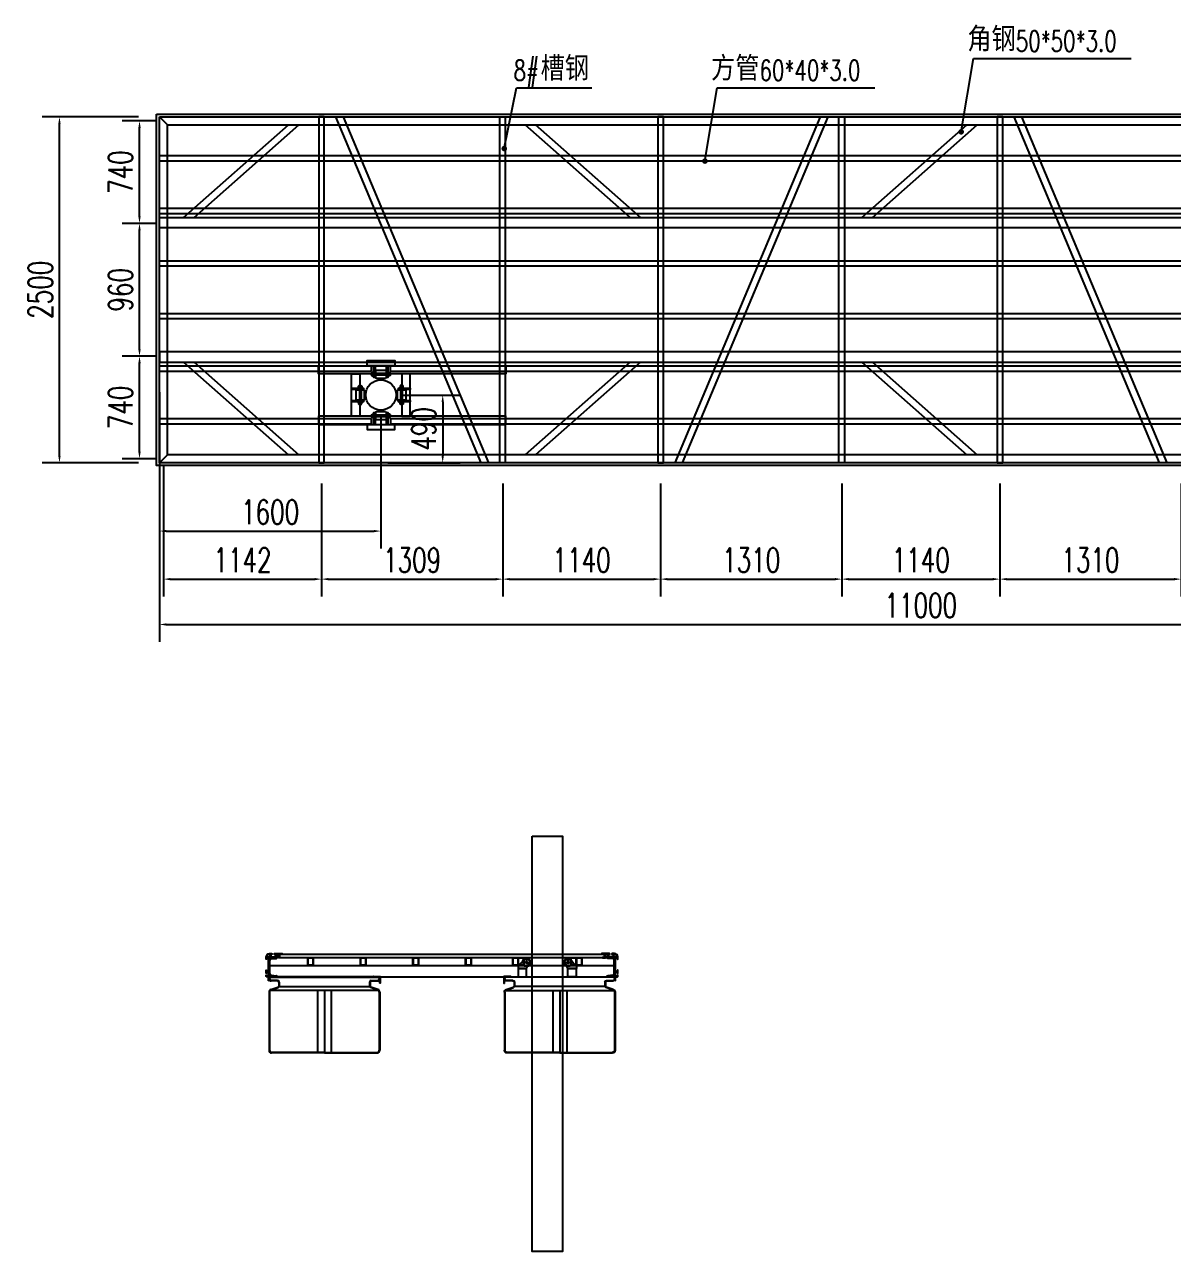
# Model space of a CAD drawing. Header units: millimetres. Extents: x 20612 to 122804, y 29227 to 156976.
# Drawn here: x 102089 to 110381, y 66929 to 75792 of the extents above; entities that cross this region are included whole.
import ezdxf

# ---------------------------------------------------------------- set-up
doc = ezdxf.new("R2010")
doc.units = ezdxf.units.MM
doc.header["$LTSCALE"] = 1000
doc.linetypes.add('ACAD_ISO03W100', pattern=[30, 12, -18])
for name, color, linetype in [('00-HATCH(填充)', 250, 'Continuous'), ('DIM_LEAD', 3, 'Continuous'), ('PUB_TEXT', 7, 'Continuous'), ('W-FLOAT_BOWL浮筒', 253, 'Continuous'), ('W-MOUNTING固定方式', 5, 'Continuous'), ('W-STEEL_FRAME钢架', 3, 'Continuous'), ('W-STEEL_KEEL钢龙骨', 5, 'Continuous'), ('W-WOOD_FLOOR木地板', 30, 'Continuous')]:
    doc.layers.add(name, color=color, linetype=linetype)
doc.styles.add('_TCH_DIM', font='SIMPLEX.shx', dxfattribs={"bigfont": 'hztxt.shx'})
doc.styles.add('STANDARD_T3', font='simplex.shx', dxfattribs={"width": 0.7, "bigfont": 'hztxt.shx'})
doc.dimstyles.new('W&&50', dxfattribs={"dimtxt": 175, "dimasz": 50, "dimexe": 125, "dimexo": 150, "dimgap": 50, "dimtad": 1, "dimdec": 0, "dimzin": 0, "dimdsep": 46, "dimtxsty": 'STANDARD_T3', "dimcen": 0.09, "dimclrd": 1, "dimclre": 1, "dimclrt": 7, "dimazin": 2, "dimtfac": 1, "dimtdec": 0, "dimtix": 1, "dimtmove": 2, "dimatfit": 3, "dimfxl": 0, "dimtolj": 1, "dimtzin": 0, "dimarcsym": 0})

# ---------------------------------------------------------------- blocks, each defined once
blk = doc.blocks.new('*D88')
at = {"color": 1, "lineweight": -2, "transparency": 16777216}
for p, q in [((102912.8, 75125.6), (102216.3, 75125.6)), ((102341.3, 72675.6), (102341.3, 75075.6)), ((102912.8, 72625.6), (102216.3, 72625.6))]:
    blk.add_line(p, q, dxfattribs=at)
at = {"color": 1, "transparency": 16777216}
for points in [[(102333, 75075.6), (102349.7, 75075.6), (102341.3, 75125.6)], [(102333, 72675.6), (102349.7, 72675.6), (102341.3, 72625.6)]]:
    blk.add_solid(points, dxfattribs=at)
at = {"layer": 'Defpoints', "color": 0, "transparency": 16777216}
for p in [(102341.3, 75125.6), (103062.8, 75125.6), (103062.8, 72625.6)]:
    blk.add_point(p, dxfattribs=at)
at = {"color": 7, "transparency": 16777216, "insert": (102203.8, 73875.6), "char_height": 175, "attachment_point": 5, "rotation": 90, "style": 'STANDARD_T3'}
blk.add_mtext('\\A1;2500', dxfattribs=at)
blk = doc.blocks.new('*D89')
at = {"color": 1, "lineweight": -2, "transparency": 16777216}
for p, q in [((103062.8, 72475.6), (103062.8, 71333)), ((114062.8, 72475.6), (114062.8, 71333)), ((103112.8, 71458), (114012.8, 71458))]:
    blk.add_line(p, q, dxfattribs=at)
at = {"color": 1, "transparency": 16777216}
for points in [[(103112.8, 71466.3), (103112.8, 71449.7), (103062.8, 71458)], [(114012.8, 71466.3), (114012.8, 71449.7), (114062.8, 71458)]]:
    blk.add_solid(points, dxfattribs=at)
at = {"layer": 'Defpoints', "color": 0, "transparency": 16777216}
for p in [(103062.8, 72625.6), (114062.8, 72625.6), (114062.8, 71458)]:
    blk.add_point(p, dxfattribs=at)
at = {"color": 7, "transparency": 16777216, "insert": (108562.8, 71595.5), "char_height": 175, "attachment_point": 5, "style": 'STANDARD_T3'}
blk.add_mtext('\\A1;11000', dxfattribs=at)
blk = doc.blocks.new('*D90')
at = {"color": 1, "lineweight": -2, "transparency": 16777216}
for p, q in [((103092.8, 72600.6), (103092.8, 71660.5)), ((104234.3, 72475.9), (104234.3, 71660.5)), ((103142.8, 71785.5), (104184.3, 71785.5))]:
    blk.add_line(p, q, dxfattribs=at)
at = {"color": 1, "transparency": 16777216}
for points in [[(103142.8, 71793.8), (103142.8, 71777.2), (103092.8, 71785.5)], [(104184.3, 71793.8), (104184.3, 71777.2), (104234.3, 71785.5)]]:
    blk.add_solid(points, dxfattribs=at)
at = {"layer": 'Defpoints', "color": 0, "transparency": 16777216}
for p in [(103092.8, 72750.6), (104234.3, 72625.9), (104234.3, 71785.5)]:
    blk.add_point(p, dxfattribs=at)
at = {"color": 7, "transparency": 16777216, "insert": (103663.5, 71923), "char_height": 175, "attachment_point": 5, "style": 'STANDARD_T3'}
blk.add_mtext('\\A1;1142', dxfattribs=at)
blk = doc.blocks.new('*D91')
at = {"color": 1, "lineweight": -2, "transparency": 16777216}
for p, q in [((104234.3, 72475.9), (104234.3, 71660.5)), ((105542.8, 72475.9), (105542.8, 71660.5)), ((104284.3, 71785.5), (105492.8, 71785.5))]:
    blk.add_line(p, q, dxfattribs=at)
at = {"color": 1, "transparency": 16777216}
for points in [[(104284.3, 71793.8), (104284.3, 71777.2), (104234.3, 71785.5)], [(105492.8, 71793.8), (105492.8, 71777.2), (105542.8, 71785.5)]]:
    blk.add_solid(points, dxfattribs=at)
at = {"layer": 'Defpoints', "color": 0, "transparency": 16777216}
for p in [(104234.3, 72625.9), (105542.8, 72625.9), (105542.8, 71785.5)]:
    blk.add_point(p, dxfattribs=at)
at = {"color": 7, "transparency": 16777216, "insert": (104888.5, 71923), "char_height": 175, "attachment_point": 5, "style": 'STANDARD_T3'}
blk.add_mtext('\\A1;1309', dxfattribs=at)
blk = doc.blocks.new('*D92')
at = {"color": 1, "lineweight": -2, "transparency": 16777216}
for p, q in [((105542.8, 72475.9), (105542.8, 71660.5)), ((106682.8, 72475.9), (106682.8, 71660.5)), ((105592.8, 71785.5), (106632.8, 71785.5))]:
    blk.add_line(p, q, dxfattribs=at)
at = {"color": 1, "transparency": 16777216}
for points in [[(105592.8, 71793.8), (105592.8, 71777.2), (105542.8, 71785.5)], [(106632.8, 71793.8), (106632.8, 71777.2), (106682.8, 71785.5)]]:
    blk.add_solid(points, dxfattribs=at)
at = {"layer": 'Defpoints', "color": 0, "transparency": 16777216}
for p in [(105542.8, 72625.9), (106682.8, 72625.9), (106682.8, 71785.5)]:
    blk.add_point(p, dxfattribs=at)
at = {"color": 7, "transparency": 16777216, "insert": (106112.8, 71923), "char_height": 175, "attachment_point": 5, "style": 'STANDARD_T3'}
blk.add_mtext('\\A1;1140', dxfattribs=at)
blk = doc.blocks.new('*D93')
at = {"color": 1, "lineweight": -2, "transparency": 16777216}
for p, q in [((106682.8, 72475.9), (106682.8, 71660.5)), ((107992.8, 72475.9), (107992.8, 71660.5)), ((106732.8, 71785.5), (107942.8, 71785.5))]:
    blk.add_line(p, q, dxfattribs=at)
at = {"color": 1, "transparency": 16777216}
for points in [[(106732.8, 71793.8), (106732.8, 71777.2), (106682.8, 71785.5)], [(107942.8, 71793.8), (107942.8, 71777.2), (107992.8, 71785.5)]]:
    blk.add_solid(points, dxfattribs=at)
at = {"layer": 'Defpoints', "color": 0, "transparency": 16777216}
for p in [(106682.8, 72625.9), (107992.8, 72625.9), (107992.8, 71785.5)]:
    blk.add_point(p, dxfattribs=at)
at = {"color": 7, "transparency": 16777216, "insert": (107337.8, 71923), "char_height": 175, "attachment_point": 5, "style": 'STANDARD_T3'}
blk.add_mtext('\\A1;1310', dxfattribs=at)
blk = doc.blocks.new('*D94')
at = {"color": 1, "lineweight": -2, "transparency": 16777216}
for p, q in [((107992.8, 72475.9), (107992.8, 71660.5)), ((109132.8, 72475.9), (109132.8, 71660.5)), ((108042.8, 71785.5), (109082.8, 71785.5))]:
    blk.add_line(p, q, dxfattribs=at)
at = {"color": 1, "transparency": 16777216}
for points in [[(108042.8, 71793.8), (108042.8, 71777.2), (107992.8, 71785.5)], [(109082.8, 71793.8), (109082.8, 71777.2), (109132.8, 71785.5)]]:
    blk.add_solid(points, dxfattribs=at)
at = {"layer": 'Defpoints', "color": 0, "transparency": 16777216}
for p in [(107992.8, 72625.9), (109132.8, 72625.9), (109132.8, 71785.5)]:
    blk.add_point(p, dxfattribs=at)
at = {"color": 7, "transparency": 16777216, "insert": (108562.8, 71923), "char_height": 175, "attachment_point": 5, "style": 'STANDARD_T3'}
blk.add_mtext('\\A1;1140', dxfattribs=at)
blk = doc.blocks.new('*D95')
at = {"color": 1, "lineweight": -2, "transparency": 16777216}
for p, q in [((109132.8, 72475.9), (109132.8, 71660.5)), ((110442.8, 72475.9), (110442.8, 71660.5)), ((109182.8, 71785.5), (110392.8, 71785.5))]:
    blk.add_line(p, q, dxfattribs=at)
at = {"color": 1, "transparency": 16777216}
for points in [[(109182.8, 71793.8), (109182.8, 71777.2), (109132.8, 71785.5)], [(110392.8, 71793.8), (110392.8, 71777.2), (110442.8, 71785.5)]]:
    blk.add_solid(points, dxfattribs=at)
at = {"layer": 'Defpoints', "color": 0, "transparency": 16777216}
for p in [(109132.8, 72625.9), (110442.8, 72625.9), (110442.8, 71785.5)]:
    blk.add_point(p, dxfattribs=at)
at = {"color": 7, "transparency": 16777216, "insert": (109787.8, 71923), "char_height": 175, "attachment_point": 5, "style": 'STANDARD_T3'}
blk.add_mtext('\\A1;1310', dxfattribs=at)
blk = doc.blocks.new('*D99')
at = {"color": 1, "lineweight": -2, "transparency": 16777216}
for p, q in [((103037.8, 73395.6), (102794.5, 73395.6)), ((102919.5, 72705.6), (102919.5, 73345.6)), ((103037.8, 72655.6), (102794.5, 72655.6))]:
    blk.add_line(p, q, dxfattribs=at)
at = {"color": 1, "transparency": 16777216}
for points in [[(102911.1, 73345.6), (102927.8, 73345.6), (102919.5, 73395.6)], [(102911.1, 72705.6), (102927.8, 72705.6), (102919.5, 72655.6)]]:
    blk.add_solid(points, dxfattribs=at)
at = {"layer": 'Defpoints', "color": 0, "transparency": 16777216}
for p in [(102919.5, 73395.6), (103187.8, 73395.6), (103187.8, 72655.6)]:
    blk.add_point(p, dxfattribs=at)
at = {"color": 7, "transparency": 16777216, "insert": (102782, 73025.6), "char_height": 175, "attachment_point": 5, "rotation": 90, "style": 'STANDARD_T3'}
blk.add_mtext('\\A1;740', dxfattribs=at)
blk = doc.blocks.new('*D100')
at = {"color": 1, "lineweight": -2, "transparency": 16777216}
for p, q in [((103037.8, 74355.6), (102794.5, 74355.6)), ((102919.5, 73445.6), (102919.5, 74305.6)), ((103037.8, 73395.6), (102794.5, 73395.6))]:
    blk.add_line(p, q, dxfattribs=at)
at = {"color": 1, "transparency": 16777216}
for points in [[(102911.1, 74305.6), (102927.8, 74305.6), (102919.5, 74355.6)], [(102911.1, 73445.6), (102927.8, 73445.6), (102919.5, 73395.6)]]:
    blk.add_solid(points, dxfattribs=at)
at = {"layer": 'Defpoints', "color": 0, "transparency": 16777216}
for p in [(102919.5, 74355.6), (103187.8, 74355.6), (103187.8, 73395.6)]:
    blk.add_point(p, dxfattribs=at)
at = {"color": 7, "transparency": 16777216, "insert": (102782, 73875.6), "char_height": 175, "attachment_point": 5, "rotation": 90, "style": 'STANDARD_T3'}
blk.add_mtext('\\A1;960', dxfattribs=at)
blk = doc.blocks.new('*D101')
at = {"color": 1, "lineweight": -2, "transparency": 16777216}
for p, q in [((103037.8, 75095.6), (102794.5, 75095.6)), ((102919.5, 74405.6), (102919.5, 75045.6)), ((103037.8, 74355.6), (102794.5, 74355.6))]:
    blk.add_line(p, q, dxfattribs=at)
at = {"color": 1, "transparency": 16777216}
for points in [[(102911.1, 75045.6), (102927.8, 75045.6), (102919.5, 75095.6)], [(102911.1, 74405.6), (102927.8, 74405.6), (102919.5, 74355.6)]]:
    blk.add_solid(points, dxfattribs=at)
at = {"layer": 'Defpoints', "color": 0, "transparency": 16777216}
for p in [(102919.5, 75095.6), (103187.8, 75095.6), (103187.8, 74355.6)]:
    blk.add_point(p, dxfattribs=at)
at = {"color": 7, "transparency": 16777216, "insert": (102782, 74725.6), "char_height": 175, "attachment_point": 5, "rotation": 90, "style": 'STANDARD_T3'}
blk.add_mtext('\\A1;740', dxfattribs=at)
blk = doc.blocks.new('*D102')
at = {"color": 1, "lineweight": -2, "transparency": 16777216}
for p, q in [((103062.8, 73135.6), (103062.8, 72007.7)), ((104662.8, 72965.6), (104662.8, 72007.7)), ((103112.8, 72132.7), (104612.8, 72132.7))]:
    blk.add_line(p, q, dxfattribs=at)
at = {"color": 1, "transparency": 16777216}
for points in [[(103112.8, 72141.1), (103112.8, 72124.4), (103062.8, 72132.7)], [(104612.8, 72141.1), (104612.8, 72124.4), (104662.8, 72132.7)]]:
    blk.add_solid(points, dxfattribs=at)
at = {"layer": 'Defpoints', "color": 0, "transparency": 16777216}
for p in [(103062.8, 73285.6), (104662.8, 73115.6), (104662.8, 72132.7)]:
    blk.add_point(p, dxfattribs=at)
at = {"color": 7, "transparency": 16777216, "insert": (103862.8, 72270.2), "char_height": 175, "attachment_point": 5, "style": 'STANDARD_T3'}
blk.add_mtext('\\A1;1600', dxfattribs=at)
blk = doc.blocks.new('*D103')
at = {"color": 1, "lineweight": -2, "transparency": 16777216}
for p, q in [((104812.8, 73115.6), (105234.5, 73115.6)), ((105109.5, 73065.6), (105109.5, 72675.6)), ((104712.8, 72625.6), (105234.5, 72625.6))]:
    blk.add_line(p, q, dxfattribs=at)
at = {"color": 1, "transparency": 16777216}
for points in [[(105101.2, 73065.6), (105117.8, 73065.6), (105109.5, 73115.6)], [(105101.2, 72675.6), (105117.8, 72675.6), (105109.5, 72625.6)]]:
    blk.add_solid(points, dxfattribs=at)
at = {"layer": 'Defpoints', "color": 0, "transparency": 16777216}
for p in [(104662.8, 73115.6), (104562.8, 72625.6), (105109.5, 72625.6)]:
    blk.add_point(p, dxfattribs=at)
at = {"color": 7, "transparency": 16777216, "insert": (104972, 72870.6), "char_height": 175, "attachment_point": 5, "rotation": 90, "style": 'STANDARD_T3'}
blk.add_mtext('\\A1;490', dxfattribs=at)
blk = doc.blocks.new('$槽钢$00000006')
for p, q in [((-29, 70, 0), (29, 70, 0)), ((-29, -70, 0), (-29, 70, 0)), ((-23, -49.3, 0), (-23, 49.6, 0)), ((-14.4, 58.8, 0), (24.2, 62.6, 0)), ((29, 70, 0), (29, 67.4, 0)), ((-29, -70, 0), (29, -70, 0)), ((-14.4, -58.8, 0), (24.2, -62.6, 0)), ((29, -70, 0), (29, -67.4, 0))]:
    blk.add_line(p, q)
for centre, radius, start, end in [((-13.5, 49.3, 0), 9.5, 95.71059, 180), ((24.2, 67.4, 0), 4.75, 270, 0), ((-13.5, -49.3, 0), 9.5, 180, 264.28941), ((24.2, -67.4, 0), 4.75, 0, 90)]:
    blk.add_arc(centre, radius, start, end)
blk = doc.blocks.new('$matou$00000094')
at = {"linetype": 'ByBlock', "lineweight": 0, "ltscale": 0.5}
for p, q in [((-48.9, 98.9, 0), (-48.6, 98.5, 0)), ((-48.3, 98.5, 0), (-48, 98.9, 0)), ((-47.8, 99, 0), (-47, 99, 0)), ((-46.9, 98.9, 0), (-46.6, 98.5, 0)), ((-46.3, 98.5, 0), (-46, 98.9, 0)), ((-45.8, 99, 0), (-45, 99, 0)), ((-44.9, 98.9, 0), (-44.6, 98.5, 0)), ((-44.3, 98.5, 0), (-44, 98.9, 0)), ((-43.8, 99, 0), (-43, 99, 0)), ((-42.9, 98.9, 0), (-42.6, 98.5, 0)), ((-42.3, 98.5, 0), (-42, 98.9, 0)), ((-41.8, 99, 0), (-41, 99, 0)), ((-40.9, 98.9, 0), (-40.6, 98.5, 0)), ((-40.3, 98.5, 0), (-40, 98.9, 0)), ((-39.8, 99, 0), (-39, 99, 0)), ((-38.9, 98.9, 0), (-38.6, 98.5, 0)), ((-38.3, 98.5, 0), (-38, 98.9, 0)), ((-37.8, 99, 0), (-37, 99, 0)), ((-36.9, 98.9, 0), (-36.6, 98.5, 0)), ((-36.3, 98.5, 0), (-36, 98.9, 0)), ((-35.8, 99, 0), (-35, 99, 0)), ((-34.9, 98.9, 0), (-34.6, 98.5, 0)), ((-34.3, 98.5, 0), (-34, 98.9, 0))]:
    blk.add_line(p, q, dxfattribs=at)
at = {"elevation": 0}
blk.add_lwpolyline([(42.5, -99), (42.5, -69), (55.5, -69, 0.414214), (58.5, -66), (58.5, -57), (58, -57, 0.414214), (55, -60), (55, -65), (42.5, -65), (42.5, -36), (55, -36), (55, -41, 0.414214), (58, -44), (58.5, -44), (58.5, -22), (58, -22, 0.414214), (55, -25), (55, -32), (42.5, -32), (42.5, 71), (54.5, 71), (54.5, 61, 0.414214), (57.5, 58), (58.5, 58), (58.5, 76, 0.414214), (35.5, 99), (24.5, 99, 0.163967), (16, 96.5), (16, 94), (25.5, 94), (25.5, 76), (-9, 76), (-9, 94), (1, 94), (1, 96.5, 0.220208), (-4.5, 99), (-50.9, 99, 0.18195), (-58.5, 95.5), (-58.5, 95.2), (-34.5, 95.2), (-34.5, 71.2), (-53.5, 71.2), (-53.5, 70.2, 0.414214), (-50.5, 67.2), (-33, 67.2, 0.414214), (-30.5, 69.7), (-30.5, 71), (36, 71, -0.414214), (39, 68), (39, -95), (41, -99), (42.5, -99)], format="xyb", close=True, dxfattribs=at)
blk.add_lwpolyline([(-12.5, 76), (-30.5, 76), (-30.5, 94), (-12.5, 94)], close=True, dxfattribs=at)
blk.add_lwpolyline([(54.5, 76), (32.5, 76, -0.414518), (30.5, 78), (30.5, 95), (35.5, 95, -0.414214), (54.5, 76)], format="xyb", dxfattribs=at)
at = {"linetype": 'ByBlock', "lineweight": 0, "ltscale": 0.5}
for centre, start, end in [((-49, 98.8, 0), 45, 90), ((-48.4, 98.6, 0), 225, 315), ((-47.8, 98.8, 0), 90, 135), ((-47, 98.8, 0), 45, 90), ((-46.4, 98.6, 0), 225, 315), ((-45.8, 98.8, 0), 90, 135), ((-45, 98.8, 0), 45, 90), ((-44.4, 98.6, 0), 225, 315), ((-43.8, 98.8, 0), 90, 135), ((-43, 98.8, 0), 45, 90), ((-42.4, 98.6, 0), 225, 315), ((-41.8, 98.8, 0), 90, 135), ((-41, 98.8, 0), 45, 90), ((-40.4, 98.6, 0), 225, 315), ((-39.8, 98.8, 0), 90, 135), ((-39, 98.8, 0), 45, 90), ((-38.4, 98.6, 0), 225, 315), ((-37.8, 98.8, 0), 90, 135), ((-37, 98.8, 0), 45, 90), ((-36.4, 98.6, 0), 225, 315), ((-35.8, 98.8, 0), 90, 135), ((-35, 98.8, 0), 45, 90), ((-34.4, 98.6, 0), 225, 315), ((-33.8, 98.8, 0), 90, 135)]:
    blk.add_arc(centre, 0.2, start, end, dxfattribs=at)
blk = doc.blocks.new('$matou$00000044')
h = blk.add_hatch()
h.set_pattern_fill('ANSI34', color=256)
h.set_pattern_definition([(45, (-7821.324, -27793.663), (-6.735192, 6.735192), []), (45, (-7819.079, -27793.663), (-6.735192, 6.735192), []), (45, (-7816.834, -27793.663), (-6.735192, 6.735192), []), (45, (-7814.589, -27793.663), (-6.735192, 6.735192), [])])
edge = h.paths.add_edge_path()
edge.add_line((25, 25), (25, -25))
edge.add_line((25, -25), (-25, -25))
edge.add_arc((-22, -25), 3, 90, 180, ccw=False)
edge.add_line((-22, -22), (22, -22))
edge.add_line((22, -22), (22, 22))
edge.add_arc((25, 22), 3, 90, 180, ccw=False)
at = {"elevation": 0}
blk.add_lwpolyline([(25, 25), (25, 25), (25, -25), (-25, -25), (-25, -25, -0.414214), (-22, -22), (22, -22), (22, 22, -0.414214)], format="xyb", close=True, dxfattribs=at)
blk = doc.blocks.new('$matou$00000066')
for p, q in [((400, 275), (-400, 275)), ((-400, 275), (-400, 260)), ((-386.4, 271), (386.4, 271)), ((400, 275), (400, 260)), ((-386.6, 182.8), (-335.4, 200.6)), ((-338, 249), (-386.4, 249)), ((-385.9, 178.8), (-334.1, 196.9)), ((-338, 245), (-385, 245)), ((-330, 237), (-330, 208.2)), ((-326.3, 205.3), (326.3, 205.3)), ((-326, 237), (-326, 208.2)), ((326, 237), (326, 208.2)), ((330, 237), (330, 208.2)), ((385.9, 178.8), (334.1, 196.9)), ((386.6, 182.8), (335.4, 200.6)), ((338, 249), (386.4, 249)), ((338, 245), (385, 245)), ((-400, 163.9), (-400, -256)), ((-396, 164.7), (-396, -256)), ((390.7, 176.1), (-390.7, 176.1)), ((-50, 176.1), (-50, -271)), ((0, 176.1), (0, -271)), ((0, 176.1), (0, -271)), ((50, 176.1), (50, -271)), ((396, 164.7), (396, -256)), ((400, 163.9), (400, -256)), ((0, -271), (-381, -271)), ((0, -275), (-381, -275)), ((0, -271), (381, -271)), ((0, -275), (381, -275))]:
    blk.add_line(p, q)
for centre, radius, start, end in [((-386.4, 260), 11, 90, 270), ((386.4, 260), 11, 270, 90), ((-385, 260), 15, 180, 270), ((-380, 163.9), 20, 109.17979, 180), ((-381, 164.7), 15, 109.17979, 180), ((-338, 237), 12, 0, 90), ((-338, 237), 8, 0, 90), ((-338, 208.2), 8, 289.17979, 0), ((-338, 208.2), 12, 289.17979, 0), ((338, 237), 12, 90, 180), ((338, 208.2), 12, 180, 250.82021), ((338, 237), 8, 90, 180), ((338, 208.2), 8, 180, 250.82021), ((385, 260), 15, 270, 0), ((381, 164.7), 15, 0, 70.82021), ((380, 163.9), 20, 0, 70.82021), ((-381, -256), 19, 180, 270), ((-381, -256), 15, 180, 270), ((381, -256), 19, 270, 0), ((381, -256), 15, 270, 0)]:
    blk.add_arc(centre, radius, start, end)

msp = doc.modelspace()

# ---------------------------------------------------------------- linework, layer by layer
at = {"color": 4}
for p, q in [((104596.771, 73265.626), (104592.771, 73265.626)), ((104596.771, 73271.626), (104593.771, 73271.626)), ((104593.771, 73259.626), (104596.771, 73259.626)), ((104806.771, 73184.626), (104806.771, 73181.626)), ((104812.771, 73181.626), (104812.771, 73185.626)), ((104818.771, 73181.626), (104818.771, 73184.626)), ((104506.771, 73049.626), (104506.771, 73046.626)), ((104512.771, 73049.626), (104512.771, 73045.626)), ((104518.771, 73046.626), (104518.771, 73049.626)), ((104731.771, 72971.626), (104728.771, 72971.626)), ((104728.771, 72965.626), (104732.771, 72965.626)), ((104728.771, 72959.626), (104731.771, 72959.626))]:
    msp.add_line(p, q, dxfattribs=at)
for p, q in [((104598.771, 73271.126), (104605.771, 73271.126)), ((104605.771, 73260.126), (104598.771, 73260.126)), ((104609.771, 73264.581), (104605.771, 73267.927)), ((104609.771, 73262.28), (104605.771, 73265.626)), ((104715.771, 73264.581), (104719.771, 73267.927)), ((104715.771, 73262.28), (104719.771, 73265.626)), ((104726.771, 73271.126), (104719.771, 73271.126)), ((104719.771, 73260.126), (104726.771, 73260.126)), ((104728.771, 73258.626), (104728.771, 73272.626)), ((104519.771, 73181.626), (104505.771, 73181.626)), ((104507.271, 73179.626), (104507.271, 73172.626)), ((104513.816, 73168.626), (104510.47, 73172.626)), ((104516.117, 73168.626), (104512.771, 73172.626)), ((104518.271, 73172.626), (104518.271, 73179.626)), ((104807.271, 73172.626), (104807.271, 73179.626)), ((104809.426, 73168.626), (104812.771, 73172.626)), ((104811.727, 73168.626), (104815.073, 73172.626)), ((104818.271, 73179.626), (104818.271, 73172.626)), ((104507.271, 73051.626), (104507.271, 73058.626)), ((104513.816, 73062.626), (104510.47, 73058.626)), ((104516.117, 73062.626), (104512.771, 73058.626)), ((104518.271, 73058.626), (104518.271, 73051.626)), ((104805.771, 73049.626), (104819.771, 73049.626)), ((104807.271, 73058.626), (104807.271, 73051.626)), ((104809.426, 73062.626), (104812.771, 73058.626)), ((104811.727, 73062.626), (104815.073, 73058.626)), ((104818.271, 73051.626), (104818.271, 73058.626)), ((104596.771, 72972.626), (104596.771, 72958.626)), ((104605.771, 72971.126), (104598.771, 72971.126)), ((104598.771, 72960.126), (104605.771, 72960.126)), ((104609.771, 72968.972), (104605.771, 72965.626)), ((104609.771, 72966.67), (104605.771, 72963.325)), ((104715.771, 72968.972), (104719.771, 72965.626)), ((104715.771, 72966.67), (104719.771, 72963.325)), ((104719.771, 72971.126), (104726.771, 72971.126)), ((104726.771, 72960.126), (104719.771, 72960.126))]:
    msp.add_line(p, q)
at = {"color": 6, "linetype": 'ACAD_ISO03W100'}
for p, q in [((104712.771, 73271.126), (104612.771, 73271.126)), ((104712.771, 73259.126), (104612.771, 73259.126)), ((104507.271, 73165.626), (104507.271, 73065.626)), ((104519.271, 73165.626), (104519.271, 73065.626)), ((104806.271, 73065.626), (104806.271, 73165.626)), ((104818.271, 73065.626), (104818.271, 73165.626)), ((104612.771, 72972.126), (104712.771, 72972.126)), ((104612.771, 72960.126), (104712.771, 72960.126))]:
    msp.add_line(p, q, dxfattribs=at)
at = {"color": 2}
for p, q in [((104612.771, 73265.126), (104622.771, 73265.126)), ((104702.771, 73265.126), (104712.771, 73265.126)), ((104513.271, 73155.626), (104513.271, 73165.626)), ((104812.271, 73165.626), (104812.271, 73155.626)), ((104513.271, 73065.626), (104513.271, 73075.626)), ((104812.271, 73075.626), (104812.271, 73065.626)), ((104622.771, 72966.126), (104612.771, 72966.126)), ((104712.771, 72966.126), (104702.771, 72966.126))]:
    msp.add_line(p, q, dxfattribs=at)
for points in [[(104622.771, 73327.626), (104622.771, 73241.843), (104612.771, 73241.843), (104612.771, 73327.626)], [(104712.771, 73327.626), (104712.771, 73241.843), (104702.771, 73241.843), (104702.771, 73327.626)], [(104592.771, 73260.626), (104594.771, 73258.626), (104594.771, 73272.626), (104592.771, 73270.626)], [(104596.771, 73257.126), (104596.771, 73260.126), (104596.771, 73271.126), (104596.771, 73274.126)], [(104728.771, 73257.126), (104728.771, 73260.126), (104728.771, 73271.126), (104728.771, 73274.126)], [(104450.771, 73165.626), (104536.554, 73165.626), (104536.554, 73155.626), (104450.771, 73155.626)], [(104521.271, 73181.626), (104518.271, 73181.626), (104507.271, 73181.626), (104504.271, 73181.626)], [(104874.771, 73155.626), (104788.989, 73155.626), (104788.989, 73165.626), (104874.771, 73165.626)], [(104804.271, 73181.626), (104807.271, 73181.626), (104818.271, 73181.626), (104821.271, 73181.626)], [(104807.771, 73185.626), (104805.771, 73183.626), (104819.771, 73183.626), (104817.771, 73185.626)], [(104450.771, 73075.626), (104536.554, 73075.626), (104536.554, 73065.626), (104450.771, 73065.626)], [(104521.271, 73049.626), (104518.271, 73049.626), (104507.271, 73049.626), (104504.271, 73049.626)], [(104517.771, 73045.626), (104519.771, 73047.626), (104505.771, 73047.626), (104507.771, 73045.626)], [(104874.771, 73065.626), (104788.989, 73065.626), (104788.989, 73075.626), (104874.771, 73075.626)], [(104804.271, 73049.626), (104807.271, 73049.626), (104818.271, 73049.626), (104821.271, 73049.626)], [(104596.771, 72974.126), (104596.771, 72971.126), (104596.771, 72960.126), (104596.771, 72957.126)], [(104612.771, 72903.626), (104612.771, 72989.408), (104622.771, 72989.408), (104622.771, 72903.626)], [(104702.771, 72903.626), (104702.771, 72989.408), (104712.771, 72989.408), (104712.771, 72903.626)], [(104728.771, 72974.126), (104728.771, 72971.126), (104728.771, 72960.126), (104728.771, 72957.126)], [(104732.771, 72970.626), (104730.771, 72972.626), (104730.771, 72958.626), (104732.771, 72960.626)], [(105755.322, 69928.658), (105974.322, 69928.658), (105974.322, 66928.658), (105755.322, 66928.658)], [(105655.322, 68913.141), (105715.322, 68913.141), (105715.322, 68973.141), (105655.322, 68973.141)], [(106074.322, 68913.141), (106014.322, 68913.141), (106014.322, 68973.141), (106074.322, 68973.141)]]:
    msp.add_lwpolyline(points, close=True)
for points in [[(104594.771, 73258.626), (104596.771, 73258.626), (104596.771, 73272.626), (104594.771, 73272.626)], [(104609.771, 73279.126), (104609.771, 73251.126), (104612.771, 73251.126), (104612.771, 73279.126), (104609.771, 73279.126), (104609.771, 73278.126)], [(104715.771, 73279.126), (104715.771, 73251.126), (104712.771, 73251.126), (104712.771, 73279.126), (104715.771, 73279.126), (104715.771, 73278.126)], [(104499.271, 73168.626), (104527.271, 73168.626), (104527.271, 73165.626), (104499.271, 73165.626), (104499.271, 73168.626), (104500.271, 73168.626)], [(104826.271, 73168.626), (104798.271, 73168.626), (104798.271, 73165.626), (104826.271, 73165.626), (104826.271, 73168.626), (104825.271, 73168.626)], [(104805.771, 73183.626), (104805.771, 73181.626), (104819.771, 73181.626), (104819.771, 73183.626)], [(104499.271, 73062.626), (104527.271, 73062.626), (104527.271, 73065.626), (104499.271, 73065.626), (104499.271, 73062.626), (104500.271, 73062.626)], [(104519.771, 73047.626), (104519.771, 73049.626), (104505.771, 73049.626), (104505.771, 73047.626)], [(104826.271, 73062.626), (104798.271, 73062.626), (104798.271, 73065.626), (104826.271, 73065.626), (104826.271, 73062.626), (104825.271, 73062.626)], [(104609.771, 72952.126), (104609.771, 72980.126), (104612.771, 72980.126), (104612.771, 72952.126), (104609.771, 72952.126), (104609.771, 72953.126)], [(104715.771, 72952.126), (104715.771, 72980.126), (104712.771, 72980.126), (104712.771, 72952.126), (104715.771, 72952.126), (104715.771, 72953.126)], [(104730.771, 72972.626), (104728.771, 72972.626), (104728.771, 72958.626), (104730.771, 72958.626)]]:
    msp.add_lwpolyline(points)
for points in [[(104598.771, 73254.126), (104605.771, 73254.126), (104605.771, 73255.126), (104609.771, 73255.126), (104609.771, 73276.126), (104605.771, 73276.126), (104605.771, 73255.126), (104605.771, 73277.126), (104598.771, 73277.126, 0.66666667), (104598.771, 73271.126, 0.36363636), (104598.771, 73260.126, 0.66666667)], [(104630.271, 73295.126), (104695.271, 73295.126, -0.41421356), (104700.271, 73290.126), (104700.271, 73240.126, -0.41421356), (104695.271, 73235.126), (104630.271, 73235.126, -0.41421356), (104625.271, 73240.126), (104625.271, 73290.126, -0.41421356)], [(104726.771, 73254.126), (104719.771, 73254.126), (104719.771, 73255.126), (104715.771, 73255.126), (104715.771, 73276.126), (104719.771, 73276.126), (104719.771, 73255.126), (104719.771, 73277.126), (104726.771, 73277.126, -0.66666667), (104726.771, 73271.126, -0.36363636), (104726.771, 73260.126, -0.66666667)], [(104483.271, 73083.126), (104483.271, 73148.126, -0.41421356), (104488.271, 73153.126), (104538.271, 73153.126, -0.41421356), (104543.271, 73148.126), (104543.271, 73083.126, -0.41421356), (104538.271, 73078.126), (104488.271, 73078.126, -0.41421356)], [(104524.271, 73179.626), (104524.271, 73172.626), (104523.271, 73172.626), (104523.271, 73168.626), (104502.271, 73168.626), (104502.271, 73172.626), (104523.271, 73172.626), (104501.271, 73172.626), (104501.271, 73179.626, -0.66666667), (104507.271, 73179.626, -0.36363636), (104518.271, 73179.626, -0.66666667)], [(104842.271, 73148.126), (104842.271, 73083.126, -0.41421356), (104837.271, 73078.126), (104787.271, 73078.126, -0.41421356), (104782.271, 73083.126), (104782.271, 73148.126, -0.41421356), (104787.271, 73153.126), (104837.271, 73153.126, -0.41421356)], [(104801.271, 73179.626), (104801.271, 73172.626), (104802.271, 73172.626), (104802.271, 73168.626), (104823.271, 73168.626), (104823.271, 73172.626), (104802.271, 73172.626), (104824.271, 73172.626), (104824.271, 73179.626, 0.66666667), (104818.271, 73179.626, 0.36363636), (104807.271, 73179.626, 0.66666667)], [(104524.271, 73051.626), (104524.271, 73058.626), (104523.271, 73058.626), (104523.271, 73062.626), (104502.271, 73062.626), (104502.271, 73058.626), (104523.271, 73058.626), (104501.271, 73058.626), (104501.271, 73051.626, 0.66666667), (104507.271, 73051.626, 0.36363636), (104518.271, 73051.626, 0.66666667)], [(104801.271, 73051.626), (104801.271, 73058.626), (104802.271, 73058.626), (104802.271, 73062.626), (104823.271, 73062.626), (104823.271, 73058.626), (104802.271, 73058.626), (104824.271, 73058.626), (104824.271, 73051.626, -0.66666667), (104818.271, 73051.626, -0.36363636), (104807.271, 73051.626, -0.66666667)], [(104598.771, 72977.126), (104605.771, 72977.126), (104605.771, 72976.126), (104609.771, 72976.126), (104609.771, 72955.126), (104605.771, 72955.126), (104605.771, 72976.126), (104605.771, 72954.126), (104598.771, 72954.126, -0.66666667), (104598.771, 72960.126, -0.36363636), (104598.771, 72971.126, -0.66666667)], [(104695.271, 72936.126), (104630.271, 72936.126, -0.41421356), (104625.271, 72941.126), (104625.271, 72991.126, -0.41421356), (104630.271, 72996.126), (104695.271, 72996.126, -0.41421356), (104700.271, 72991.126), (104700.271, 72941.126, -0.41421356)], [(104726.771, 72977.126), (104719.771, 72977.126), (104719.771, 72976.126), (104715.771, 72976.126), (104715.771, 72955.126), (104719.771, 72955.126), (104719.771, 72976.126), (104719.771, 72954.126), (104726.771, 72954.126, 0.66666667), (104726.771, 72960.126, 0.36363636), (104726.771, 72971.126, 0.66666667)]]:
    msp.add_lwpolyline(points, format="xyb", close=True)
msp.add_circle((104662.771, 73115.626), 109.5)
at = {"lineweight": -3}
for centre in [(105715.322, 69017.141), (106014.322, 69017.141)]:
    msp.add_circle(centre, 30, dxfattribs=at)
at = {"layer": '00-HATCH(填充)', "color": 0, "lineweight": -3, "ltscale": 0.5}
for p, q in [((105727.822, 69017.141), (105702.822, 69017.141)), ((105715.322, 69029.641), (105715.322, 69004.641)), ((106001.822, 69017.141), (106026.822, 69017.141)), ((106014.322, 69029.641), (106014.322, 69004.641))]:
    msp.add_line(p, q, dxfattribs=at)
at = {"layer": '00-HATCH(填充)', "color": 0, "lineweight": -3}
for points in [[(105715.322, 68973.141), (105738.11, 69019.865, 0.26795248), (105737.761, 69024.853), (105730.285, 69035.937, 0.24932474), (105726.139, 69038.141), (105702.393, 69038.141, 0.19891237), (105698.857, 69036.677), (105654.822, 68990.641), (105654.822, 68973.141)], [(106014.322, 68973.141), (105991.533, 69019.865, -0.26795248), (105991.882, 69024.853), (105999.359, 69035.937, -0.24932474), (106003.504, 69038.141), (106027.251, 69038.141, -0.19891237), (106030.786, 69036.677), (106074.822, 68990.641), (106074.822, 68973.141)]]:
    msp.add_lwpolyline(points, format="xyb", close=True, dxfattribs=at)
for centre in [(105715.322, 69017.141), (106014.322, 69017.141)]:
    msp.add_circle(centre, 6, dxfattribs=at)
at = {"layer": 'DIM_LEAD'}
for p, q in [((108854.596, 75016.952), (108943.755, 75545.649)), ((108943.755, 75545.649), (110081.221, 75545.649)), ((105553.851, 74895.769), (105643.01, 75334.323)), ((105643.01, 75334.323), (106187.155, 75334.323)), ((107003.734, 74805.626), (107092.893, 75334.323)), ((107092.893, 75334.323), (108230.359, 75334.323))]:
    msp.add_line(p, q, dxfattribs=at)
at = {"layer": 'DIM_LEAD', "const_width": 20}
for points in [[(108852.933, 75007.091, 1), (108856.259, 75026.813, 1)], [(105551.859, 74885.97, 1), (105555.843, 74905.569, 1)], [(107002.071, 74795.765, 1), (107005.397, 74815.486, 1)]]:
    msp.add_lwpolyline(points, format="xyb", close=True, dxfattribs=at)
at = {"layer": 'W-MOUNTING固定方式'}
msp.add_circle((104662.771, 73115.626), 109.5, dxfattribs=at)
at = {"layer": 'W-STEEL_FRAME钢架'}
for p, q in [((103062.771, 75125.626), (103120.771, 75067.626)), ((103120.771, 72683.626), (103062.771, 72625.626)), ((103062.771, 72625.626), (103120.771, 72683.626))]:
    msp.add_line(p, q, dxfattribs=at)
at = {"layer": 'W-STEEL_FRAME钢架', "color": 6}
for p, q in [((104335.436, 75125.626), (105385.54, 72625.626)), ((104389.771, 75125.379), (105439.771, 72625.626)), ((107835.771, 75125.379), (106785.771, 72625.626)), ((107890.107, 75125.626), (106840.003, 72625.626)), ((109235.436, 75125.626), (110285.54, 72625.626)), ((109289.771, 75125.379), (110339.771, 72625.626))]:
    msp.add_line(p, q, dxfattribs=at)
msp.add_lwpolyline([(103042.771, 75145.626), (114082.771, 75145.626), (114082.771, 72605.626), (103042.771, 72605.626)], close=True, dxfattribs=at)
at = {"layer": 'W-STEEL_FRAME钢架'}
for points in [[(103062.771, 75125.626), (114062.771, 75125.626), (114062.771, 72625.626), (103062.771, 72625.626)], [(103120.771, 75067.626), (114004.771, 75067.626), (114004.771, 72683.626), (103120.771, 72683.626)], [(103854.822, 68913.141), (106354.822, 68913.141), (106354.822, 68993.141), (103854.822, 68993.141)]]:
    msp.add_lwpolyline(points, close=True, dxfattribs=at)
at = {"layer": 'W-STEEL_FRAME钢架', "color": 1}
for points in [[(104254.271, 75125.379), (104214.271, 75125.379), (104214.271, 72625.872), (104254.271, 72625.872)], [(105521.271, 75125.379), (105561.271, 75125.379), (105561.271, 72625.872), (105521.271, 72625.872)], [(106704.271, 75125.379), (106664.271, 75125.379), (106664.271, 72625.872), (106704.271, 72625.872)], [(107971.271, 75125.379), (108011.271, 75125.379), (108011.271, 72625.872), (107971.271, 72625.872)], [(109154.271, 75125.379), (109114.271, 75125.379), (109114.271, 72625.872), (109154.271, 72625.872)]]:
    msp.add_lwpolyline(points, close=True, dxfattribs=at)
at = {"layer": 'W-STEEL_FRAME钢架', "color": 2}
for points in [[(103237.771, 74397.626), (103994.771, 75067.626)], [(103313.213, 74397.626), (104070.213, 75067.626)], [(106462.33, 74397.626), (105705.33, 75067.626)], [(106537.771, 74397.626), (105780.771, 75067.626)], [(108137.771, 74397.626), (108894.771, 75067.626)], [(108213.213, 74397.626), (108970.213, 75067.626)], [(103237.771, 73353.626), (103994.771, 72683.626)], [(103313.213, 73353.626), (104070.213, 72683.626)], [(106462.33, 73353.626), (105705.33, 72683.626)], [(106537.771, 73353.626), (105780.771, 72683.626)], [(108137.771, 73353.626), (108894.771, 72683.626)], [(108213.213, 73353.626), (108970.213, 72683.626)]]:
    msp.add_lwpolyline(points, dxfattribs=at)
at = {"layer": 'W-STEEL_FRAME钢架', "color": 4}
for points in [[(103062.771, 74397.626), (114062.771, 74397.626), (114062.771, 74322.626), (103062.771, 74322.626)], [(103062.771, 73353.626), (114062.771, 73353.626), (114062.771, 73428.626), (103062.771, 73428.626)]]:
    msp.add_lwpolyline(points, close=True, dxfattribs=at)
at = {"layer": 'W-STEEL_FRAME钢架', "color": 30}
for points in [[(105564.271, 73327.626), (105564.271, 73267.626), (104211.271, 73267.626), (104211.271, 73327.626)], [(104450.771, 73267.626), (104510.771, 73267.626), (104510.771, 72963.626), (104450.771, 72963.626)], [(104874.771, 73267.626), (104814.771, 73267.626), (104814.771, 72963.626), (104874.771, 72963.626)], [(105564.271, 72903.626), (105564.271, 72963.626), (104211.271, 72963.626), (104211.271, 72903.626)]]:
    msp.add_lwpolyline(points, close=True, dxfattribs=at)
at = {"layer": 'W-STEEL_KEEL钢龙骨'}
for p, q in [((104592.771, 72945.626), (104592.771, 72905.626)), ((104732.771, 72945.626), (104732.771, 72905.626))]:
    msp.add_line(p, q, dxfattribs=at)
for points in [[(103062.771, 74845.626), (114062.771, 74845.626), (114062.771, 74805.626), (103062.771, 74805.626)], [(103062.771, 74465.626), (114062.771, 74465.626), (114062.771, 74425.626), (103062.771, 74425.626)], [(103062.771, 74085.626), (114062.771, 74085.626), (114062.771, 74045.626), (103062.771, 74045.626)], [(103062.771, 73705.626), (114062.771, 73705.626), (114062.771, 73665.626), (103062.771, 73665.626)], [(104592.771, 73285.626), (103062.771, 73285.626), (103062.771, 73325.626), (104592.771, 73325.626)], [(104762.771, 73325.626), (104562.771, 73325.626), (104562.771, 73365.626), (104762.771, 73365.626)], [(104134.822, 69053.141), (104174.822, 69053.141), (104174.822, 68993.141), (104134.822, 68993.141)], [(104137.822, 69050.141), (104171.822, 69050.141), (104171.822, 68996.141), (104137.822, 68996.141)], [(104514.822, 69053.141), (104554.822, 69053.141), (104554.822, 68993.141), (104514.822, 68993.141)], [(104517.822, 69050.141), (104551.822, 69050.141), (104551.822, 68996.141), (104517.822, 68996.141)], [(104894.822, 69053.141), (104934.822, 69053.141), (104934.822, 68993.141), (104894.822, 68993.141)], [(104897.822, 69050.141), (104931.822, 69050.141), (104931.822, 68996.141), (104897.822, 68996.141)], [(105274.822, 69053.141), (105314.822, 69053.141), (105314.822, 68993.141), (105274.822, 68993.141)], [(105277.822, 69050.141), (105311.822, 69050.141), (105311.822, 68996.141), (105277.822, 68996.141)], [(105614.822, 69053.141), (105654.822, 69053.141), (105654.822, 68993.141), (105614.822, 68993.141)], [(105617.822, 69050.141), (105651.822, 69050.141), (105651.822, 68996.141), (105617.822, 68996.141)], [(105654.822, 69053.141), (105694.822, 69053.141), (105694.822, 68993.141), (105654.822, 68993.141)], [(105657.822, 69050.141), (105691.822, 69050.141), (105691.822, 68996.141), (105657.822, 68996.141)], [(106034.822, 69053.141), (106074.822, 69053.141), (106074.822, 68993.141), (106034.822, 68993.141)], [(106037.822, 69050.141), (106071.822, 69050.141), (106071.822, 68996.141), (106037.822, 68996.141)], [(106074.822, 69053.141), (106114.822, 69053.141), (106114.822, 68993.141), (106074.822, 68993.141)], [(106077.822, 69050.141), (106111.822, 69050.141), (106111.822, 68996.141), (106077.822, 68996.141)]]:
    msp.add_lwpolyline(points, close=True, dxfattribs=at)
for points in [[(112392.771, 73285.626), (104732.771, 73285.626), (104732.771, 73325.626), (114062.771, 73325.626), (114062.771, 73285.626), (112532.771, 73285.626)], [(104592.771, 72905.626), (103062.771, 72905.626), (103062.771, 72945.626), (104592.771, 72945.626)], [(104732.771, 72945.626), (112392.771, 72945.626)], [(112532.771, 72945.626), (114062.771, 72945.626), (114062.771, 72905.626), (104732.771, 72905.626)], [(104592.771, 72905.626), (104562.771, 72905.626), (104562.771, 72865.626), (104762.771, 72865.626), (104762.771, 72905.626), (104732.771, 72905.626)]]:
    msp.add_lwpolyline(points, dxfattribs=at)
at = {"layer": 'W-WOOD_FLOOR木地板', "elevation": 0}
msp.add_lwpolyline([(103931.322, 69053.341), (106278.321, 69053.341), (106278.321, 69073.341), (103931.322, 69073.341)], close=True, dxfattribs=at)

# ---------------------------------------------------------------- block references
at = {"layer": 'W-FLOAT_BOWL浮筒'}
msp.add_blockref('$matou$00000066', (104254.822, 68638.141), dxfattribs=at)
at = {"layer": 'W-FLOAT_BOWL浮筒', "yscale": -1, "rotation": 180}
msp.add_blockref('$matou$00000066', (105954.822, 68638.141), dxfattribs=at)
at = {"layer": 'W-STEEL_FRAME钢架', "color": 6, "yscale": -1, "rotation": 180}
msp.add_blockref('$matou$00000094', (103893.822, 68982.146), dxfattribs=at)
at = {"layer": 'W-STEEL_FRAME钢架', "lineweight": -3}
msp.add_blockref('$槽钢$00000006', (103883.822, 68983.141), dxfattribs=at)
at = {"layer": 'W-STEEL_FRAME钢架', "color": 6}
msp.add_blockref('$matou$00000094', (106315.822, 68982.146), dxfattribs=at)
at = {"layer": 'W-STEEL_FRAME钢架', "lineweight": -3, "yscale": -1, "rotation": 180}
msp.add_blockref('$槽钢$00000006', (106325.822, 68983.141), dxfattribs=at)
at = {"layer": 'W-STEEL_FRAME钢架', "rotation": 90}
msp.add_blockref('$matou$00000044', (104632.822, 68891.141, 0), dxfattribs=at)
at = {"layer": 'W-STEEL_FRAME钢架', "yscale": -1, "rotation": 90}
msp.add_blockref('$matou$00000044', (105576.822, 68891.141, 0), dxfattribs=at)

# ---------------------------------------------------------------- texts
at = {"layer": 'PUB_TEXT', "color": 7, "style": '_TCH_DIM'}
for s, p in [('角钢', (108898.721, 75598.149)), ('槽钢', (105816.348, 75386.823)), ('方管', (107047.859, 75386.823))]:
    msp.add_text(s, height=175, dxfattribs=at).set_placement(p)
at = {"layer": 'PUB_TEXT', "color": 7, "style": '_TCH_DIM', "width": 0.705882}
for s, p in [('50*50*3.0', (109248.721, 75598.149)), ('8#', (105621.348, 75386.823)), ('60*40*3.0', (107397.859, 75386.823))]:
    msp.add_text(s, height=148.75, dxfattribs=at).set_placement(p)

# ---------------------------------------------------------------- dimensions: what is measured, and where the dimension line sits
for base, p1, p2, picture, middle in [((102341.325, 75125.626), (103062.771, 72625.626), (103062.771, 75125.626), '*D88', (102203.825, 73875.626)), ((102919.473, 75095.626), (103187.771, 74355.626), (103187.771, 75095.626), '*D101', (102781.973, 74725.626)), ((102919.473, 74355.626), (103187.771, 73395.626), (103187.771, 74355.626), '*D100', (102781.973, 73875.626)), ((102919.473, 73395.626), (103187.771, 72655.626), (103187.771, 73395.626), '*D99', (102781.973, 73025.626)), ((105109.504, 72625.626), (104662.771, 73115.626), (104562.771, 72625.626), '*D103', (104972.004, 72870.626))]:
    dim = msp.add_linear_dim(base=base, p1=p1, p2=p2, angle=90, dimstyle='W&&50')
    dim.commit()
    dim.dimension.update_dxf_attribs({"geometry": picture, "text_midpoint": middle})
for base, p1, p2, picture, middle in [((104662.771, 72132.731), (103062.771, 73285.626), (104662.771, 73115.626), '*D102', (103862.771, 72270.231)), ((104234.271401535, 71785.493304464), (103092.771401535, 72750.625663067), (104234.271401535, 72625.871875481), '*D90', (103663.521401535, 71922.993304464)), ((114062.771, 71458.003), (103062.771, 72625.626), (114062.771, 72625.626), '*D89', (108562.771, 71595.503)), ((105542.771401535, 71785.493304457), (104234.271401535, 72625.871875481), (105542.771401535, 72625.871875478), '*D91', (104888.521401535, 71922.993304457)), ((106682.771, 71785.493), (105542.771, 72625.872), (106682.771, 72625.872), '*D92', (106112.771, 71922.993)), ((107992.771, 71785.493), (106682.771, 72625.872), (107992.771, 72625.872), '*D93', (107337.771, 71922.993)), ((109132.771, 71785.493), (107992.771, 72625.872), (109132.771, 72625.872), '*D94', (108562.771, 71922.993)), ((110442.771, 71785.493), (109132.771, 72625.872), (110442.771, 72625.872), '*D95', (109787.771, 71922.993))]:
    dim = msp.add_linear_dim(base=base, p1=p1, p2=p2, dimstyle='W&&50')
    dim.commit()
    dim.dimension.update_dxf_attribs({"geometry": picture, "text_midpoint": middle})

doc.saveas('drawing.dxf')
